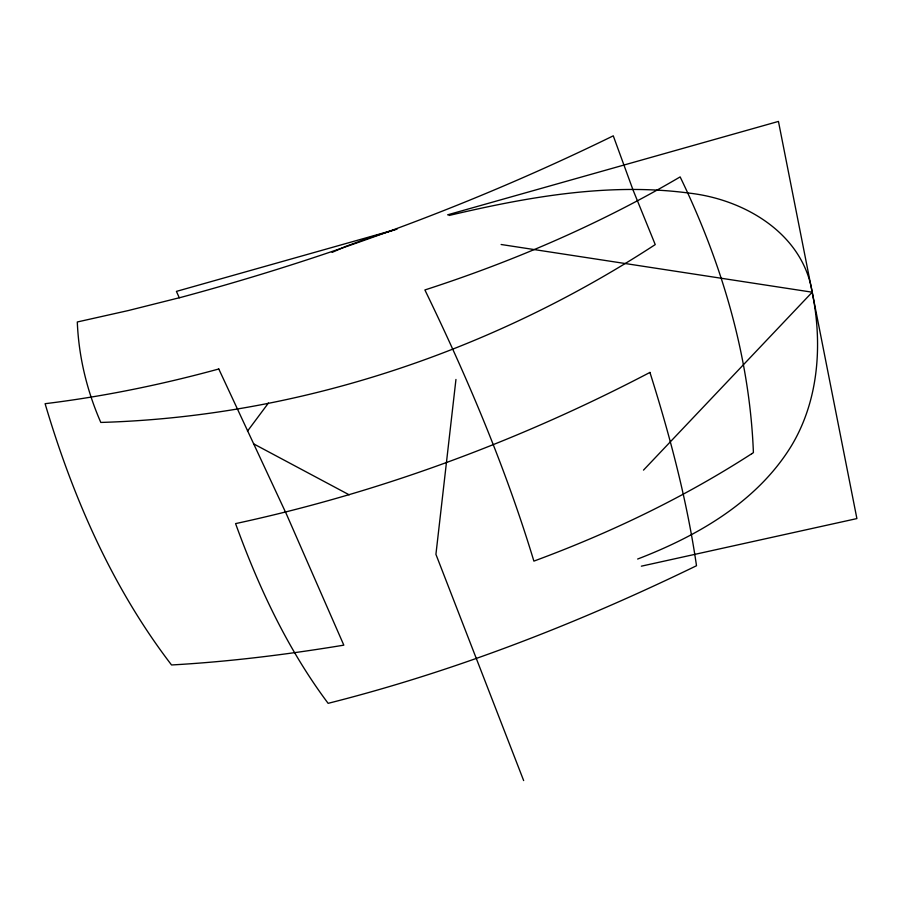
<?xml version="1.0" encoding="UTF-8"?>
<svg xmlns="http://www.w3.org/2000/svg" width="902" height="902" viewBox="0 0 902 902"><rect width="100%" height="100%" fill="white"/><g stroke="black" fill="none" stroke-linecap="round" stroke-linejoin="round"><path stroke-width="1.35" d="M455.95 379.46L435.925 554.347L523.656 780.58M247.486 431.145L268.435 403.036M643.498 470.122L812.206 292.203C802.724 233.483 744.612 199.455 689.602 193.163C608.951 182.305 527.523 197.008 449.106 215.465M332.116 252.38L345.883 246.359L370.88 237.203L397.06 229.131M637.646 559.037C697.167 536.115 756.44 502.245 790.896 446.682C818.948 400.668 822.647 344.09 812.206 292.203L501.129 244.498M394.726 229.762L176.42 291.391L179.306 297.807C328.621 257.679 474.373 203.807 613.27 135.83L633.001 189.894L655.235 244.589C490.97 351.836 297.356 416.668 100.81 422.44C86.919 390.758 78.677 356.572 77.301 321.98L128.174 310.581L179.216 297.784M447.606 214.834L778.449 121.42L856.9 518.582L641.367 566.174M253.62 443.852L349.164 494.815M751.704 453.74C683.536 497.78 609.955 533.037 533.883 561.112C505.605 467.743 467.439 377.645 424.887 289.959C513.565 261.264 599.717 224.136 680.142 176.905C721.792 262.933 749.72 356.752 753.407 452.635L751.704 453.74M649.936 372.425C519.349 440.819 379.753 492.526 235.58 523.611C258.558 587.089 287.501 649.113 328.136 703.334C455.487 671.201 578.475 623.068 696.502 565.734C686.929 500.035 669.882 435.655 649.936 372.425M218.78 368.986C161.796 384.579 103.764 396.508 45.1 403.701C72.634 496.765 112.175 587.597 171.538 664.966C229.288 661.718 286.768 654.548 343.82 645.156L286.678 514.659L218.78 368.986"/></g></svg>
